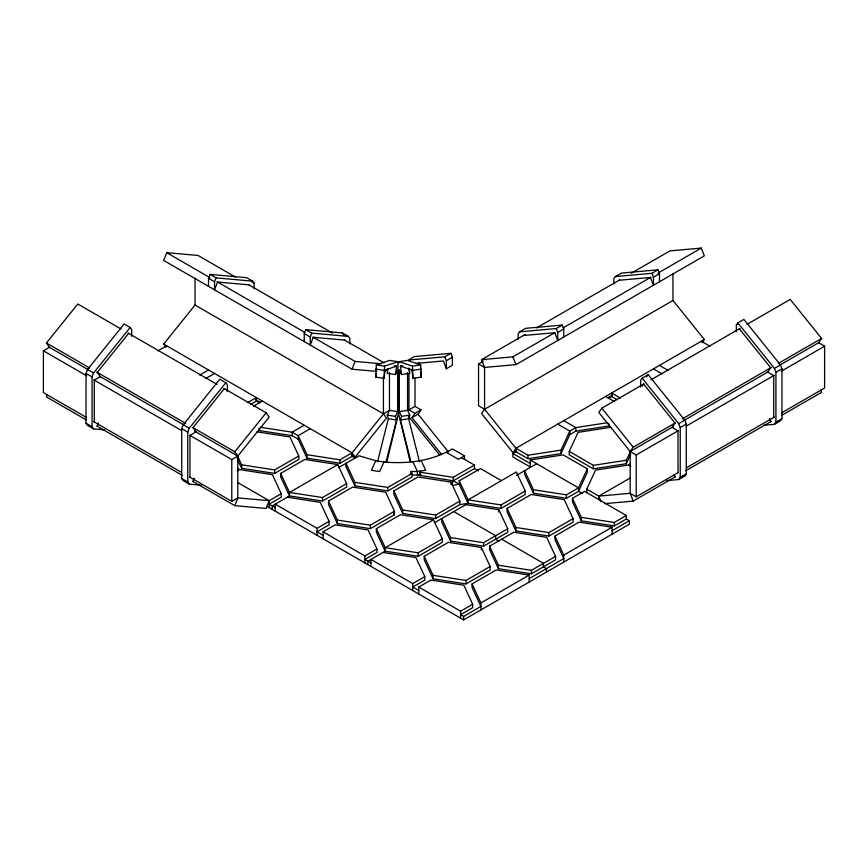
<?xml version="1.0" encoding="UTF-8"?>
<svg xmlns="http://www.w3.org/2000/svg" width="868" height="868" viewBox="0 0 868 868"><rect width="100%" height="100%" fill="white"/><g stroke="black" fill="none" stroke-linecap="round" stroke-linejoin="round"><path stroke-width="1.3" d="M387.887 368.477L387.258 373.283L395.493 374.564L396.6 366.144L385.121 369.974L384.014 378.383L375.779 377.113L376.321 364.853L389.721 360.394L397.967 361.674L398.521 413.363L410.152 461.635M375.779 377.113L376.245 373.5M384.014 378.383L384.567 366.133L397.967 361.674M398.521 413.363L386.878 461.635M377.537 461.787L388.354 418.756L387.258 415.099L389.461 410.347L389.461 372.567M386.108 461.765L396.6 420.036L395.493 416.38L397.707 411.616L397.707 369.801L395.493 374.564M398.521 363.497L399.063 361.674L407.309 360.394L420.709 364.853L421.262 377.113L413.016 378.383L411.909 369.974L400.43 366.144L401.537 374.564L409.783 373.283L409.143 368.477M410.922 461.765L400.43 420.036L401.537 416.38L399.323 411.616L399.323 369.801L401.537 374.564M419.494 461.787L408.676 418.756L409.783 415.099L407.569 410.347L407.569 372.567M47.284 394.68L46.416 396.904L86.203 419.873M104.258 429.844L93.57 428.89L87.538 425.407L86.03 423.259L86.03 373.392L87.538 369.508L124.124 323.981L130.157 327.475L131.665 329.612L131.665 336.328M93.57 428.89L92.062 426.741L92.062 376.875L93.57 372.99L130.157 327.475M97.292 426.275L98.583 422.944M235.499 277.087L198.056 255.463L166.699 252.664L163.683 260.443L352.061 369.204L376.896 371.428M208.515 286.331L208.515 278.281L210.023 274.397L246.61 277.662L252.642 281.145L254.15 283.293L254.15 288.686M248.932 284.834L217.564 282.035L214.548 289.814L214.548 281.764L216.056 277.879L252.642 281.145M201.289 485.212L189.267 484.138L183.235 480.655L181.727 478.507L181.727 428.64L183.235 424.756L219.821 379.24L225.864 382.723L227.373 384.871L227.373 391.576M189.267 484.138L187.759 481.99L187.759 432.134L189.267 428.239L225.864 382.723M192.989 481.523L194.28 478.192M192.685 481.349L234.805 505.664L237.821 497.896L237.821 456.08L234.805 451.783L192.685 427.457M304.212 341.58L304.212 333.54L305.72 329.645L342.307 332.911L348.35 336.404L349.858 338.542L349.858 343.934M344.629 340.093L313.272 337.294L310.245 345.063L310.245 337.023L311.753 333.128L348.35 336.404M237.431 468.416L239.438 469.577L272.422 474.688L281.254 493.718L269.188 500.695L266.161 508.474L234.805 505.664M352.061 369.204L355.088 361.435L381.215 363.768M384.014 462.015L375.779 460.745L371.352 470.261L379.598 471.541L384.014 462.015C407.537 464.054 431.808 461.082 452.402 448.886L464.478 455.863L464.478 459.346M451.555 484.377L453.215 480.807L453.215 477.324L474.416 465.085L474.416 468.568L453.215 480.807L417.432 475.024L412.354 475.024M533.451 493.219L533.451 489.736L524.608 470.695L524.608 474.178L533.451 493.219L566.424 498.319L578.5 491.353L587.332 472.311L587.332 468.829L563.191 454.886L530.218 459.997L530.218 466.962L512.912 456.98L512.912 453.487L515.939 451.751L528.004 458.716L560.988 453.617L560.988 450.134L569.82 431.092L575.853 427.609L607.513 422.705M560.988 453.617L569.82 434.575L569.82 431.092L557.755 424.126M630.765 454.203L626.349 463.729L593.376 468.829L569.234 454.886L569.234 451.403L578.066 432.362L611.05 427.262M587.332 468.829L578.5 487.87L578.5 491.353L582.526 493.675M586.746 492.633L586.746 489.151L595.578 470.109L628.562 464.998L630.569 463.837M626.349 463.729L626.349 460.246L630.765 450.72M441.649 454.561L411.985 417.649L415.002 413.363L421.045 409.87L415.002 406.387L408.969 409.87L408.969 373.457M411.985 417.649L418.018 414.166L421.045 409.87M563.788 337.001L563.788 328.961L562.28 325.066L525.693 328.343L519.65 331.826L518.142 333.974L518.142 339.355M672.96 273.507L672.96 300.48L484.572 409.251L481.556 413.548L512.912 452.553L516.427 450.535M659.485 281.753L659.485 273.702L657.977 269.818L621.39 273.084L615.358 276.567L613.85 278.715L613.85 284.107M512.912 452.553L515.939 448.268L704.317 339.496L672.96 300.48M643.958 383.873L601.839 408.188L598.811 412.484L630.179 451.501L636.211 454.984L678.342 430.658M666.711 480.633L678.733 479.559L684.765 476.076L686.273 473.928L686.273 424.072L684.765 420.177L648.179 374.661L642.136 378.144L640.627 380.292L640.627 386.998M646.671 376.81L648.179 374.661M642.136 386.195L643.644 384.047L675.011 423.063L671.995 427.36L678.027 430.843L678.027 472.659M702.06 342.719L704.317 339.496M675.315 476.771L633.195 501.096L630.179 493.317L630.179 451.501L633.195 447.204L675.315 422.89M736.335 331.75L736.335 325.044L737.843 322.896L743.876 319.413L780.462 364.929L781.97 368.813L781.97 418.68L780.462 420.828L774.43 424.311L763.742 425.266M678.733 479.559L680.241 477.411L686.273 473.928M779.952 365.027L818.567 342.73L821.584 338.444L790.216 299.427L746.925 324.426M774.43 424.311L775.938 422.163L781.97 418.68M88.048 369.605L49.433 347.309L46.416 343.012L77.784 304.006L121.075 328.994M128.648 333.366L97.292 372.383L100.308 376.679L94.265 380.162L94.265 421.978M165.94 347.298L163.683 344.075L195.04 305.059L195.04 278.086M224.356 388.625L192.989 427.642L196.005 431.928L189.973 435.421L189.973 477.237M234.805 451.783L266.161 412.767L224.042 388.452M189.658 435.237L231.789 459.563L237.821 456.08L269.188 417.063L266.161 412.767M260.487 427.284L292.147 432.188L298.18 435.671L307.012 454.713L339.996 459.812L352.061 452.836L383.428 413.83L389.461 410.347L397.707 411.616M351.573 455.103L355.088 457.132L386.444 418.116L383.428 413.83L195.04 305.059M86.692 417.606L43.4 392.607L43.4 350.791L49.433 347.309M157.911 350.889L166.699 345.822M199.738 375.03L208.515 369.963M205.77 378.513L214.548 373.446M247.586 402.654L256.364 397.587L256.364 401.07L250.874 404.238M253.619 406.137L262.396 401.07M384.437 371.428L388.452 369.106M304.212 425.211L292.147 432.188L292.147 435.671L298.18 439.154L307.012 458.195L339.996 463.295L352.061 456.329L355.088 458.065M237.246 470.847L239.438 469.577M310.245 428.694L298.18 435.671L298.18 439.154M450.893 353.319L414.307 356.585L408.275 360.079L444.861 356.802L450.893 353.319L452.402 357.215L452.402 365.254L446.369 368.737L443.353 360.969L415.913 363.421M446.369 368.737L446.369 360.697L452.402 357.215M237.235 455.299L241.651 464.825L274.624 469.924L298.766 455.982L289.934 436.94L256.95 431.841M237.235 458.781L241.651 468.308L274.624 473.407L298.766 459.465L298.766 455.982M189.658 477.053L231.789 501.379L237.821 497.896L269.188 500.695L269.188 507.661M280.668 473.407L289.5 492.449L289.5 495.932L280.668 476.89L280.668 473.407L304.809 459.465L337.782 464.575L346.625 483.606L346.625 487.1L322.484 501.031L289.5 495.932L272.205 505.914L272.205 509.407M560.988 450.134L528.004 455.233L515.939 448.268L484.572 409.251L484.572 367.435L481.556 359.656L525.379 334.354M536.554 327.909L619.633 279.941M631.329 273.181L669.944 250.895L701.301 248.085L704.317 255.865L515.939 364.636L484.572 367.435L478.539 363.952L478.539 405.768L484.572 409.251M478.539 363.952L483.216 361.251M519.65 331.826L556.247 328.549L562.28 325.066M615.358 276.567L651.944 273.301L657.977 269.818M481.556 359.656L512.912 356.856L555.043 332.531M563.234 327.8L650.989 277.142M658.009 273.084L701.301 248.085M523.371 335.515L554.728 332.715L557.755 340.495L557.755 332.444L563.788 328.961M619.068 280.255L650.436 277.456L653.452 285.236L653.452 277.185L659.485 273.702M337.782 464.575L289.5 492.449L322.484 497.548L346.625 483.606M338.943 467.385L359.07 455.765L375.779 460.745M328.516 501.031L352.658 487.1L385.642 492.199L394.473 511.241L394.473 514.724L370.332 528.655L337.348 523.556L328.516 504.514L328.516 501.031L337.348 520.073L337.348 523.556M275.221 511.144L275.221 504.178L317.037 528.319L329.102 521.353L320.27 502.312L287.286 497.212M411.985 473.494L411.985 476.988L387.844 490.919L354.871 485.82L346.028 466.778L346.028 463.295L354.871 482.337L387.844 487.436L411.985 473.494L411.074 471.541L417.432 471.541L425.678 470.261L421.262 460.745M323.07 538.768L323.07 531.802L335.146 524.836L368.119 529.936L376.962 548.977L376.962 552.46L364.885 559.426L370.918 562.909M393.877 490.919L418.018 476.988L451.002 482.087L459.834 501.129L459.834 504.612L435.693 518.543L402.719 513.444L393.877 494.402L393.877 490.919L402.719 509.961L402.719 513.444M464.478 455.863L458.434 459.346L446.369 452.369M337.348 520.073L370.332 525.173L394.473 511.241M376.365 528.655L385.208 547.697L385.208 551.18L376.365 532.149L376.365 528.655L400.506 514.724L433.49 519.823L442.322 538.865L442.322 542.348L418.181 556.29L385.208 551.18L367.902 561.173L367.902 564.656M434.64 522.644L468.08 503.331L468.08 499.849L516.373 471.975L525.205 491.017L525.205 494.5L501.064 508.431L468.08 503.331L459.248 484.29L459.248 480.807L480.449 468.568L501.357 480.633M607.698 397.837L612.374 395.135M608.62 398.238L611.636 396.492L617.126 399.66M736.335 325.044L738.342 323.883M650.978 379.815L739.905 328.473M569.82 434.575L575.853 431.092L608.837 425.993L608.837 423.671M323.07 531.802L364.885 555.943L376.962 548.977M402.719 509.961L435.693 515.06L459.834 501.129M433.49 519.823L385.208 547.697L418.181 552.808L442.322 538.865M516.373 475.458L536.684 463.729M459.248 480.807L468.08 499.849L501.064 504.948L525.205 491.017M424.213 556.29L448.355 542.348L481.339 547.448L490.17 566.489L490.17 569.972L466.029 583.914L433.056 578.815L424.213 559.773L424.213 556.29L433.056 575.332L433.056 578.815M507.096 508.431L531.238 494.5L564.222 499.599L573.054 518.641L573.054 522.124L548.912 536.066L515.939 530.956L507.096 511.925L507.096 508.431L515.939 527.473L515.939 530.956M682.335 418.832L771.272 367.489M778.292 363.432L821.584 338.444M630.179 451.501L673.47 426.503M684.006 420.427L768.245 371.786M642.136 378.144L678.733 423.66L684.765 420.177M737.843 322.896L774.43 368.412L780.462 364.929M680.241 477.411L680.241 427.555L686.273 424.072M775.938 422.163L775.938 372.296L781.97 368.813M370.918 566.403L370.918 559.426L412.734 583.567L424.81 576.602L415.967 557.56L382.994 552.46M507.693 528.753L507.693 532.236L483.552 546.178L450.568 541.068L441.736 522.037L441.736 518.543L450.568 537.585L483.552 542.695L507.693 528.753L498.85 509.711L465.877 504.612M533.451 489.736L566.424 494.836L578.5 487.87L530.218 459.997M686.523 425.938L774.289 375.269M781.308 371.211L824.6 346.213L824.6 388.029L781.308 413.027M418.777 594.027L418.777 587.061L430.843 580.084L463.827 585.184L472.659 604.226L472.659 607.708L460.593 614.685L463.61 616.421L480.905 606.439L472.073 587.397L472.073 583.914L496.214 569.972L529.187 575.072L529.187 582.048M489.585 546.178L513.726 532.236L546.71 537.335L555.542 556.377L555.542 559.86L531.4 573.802L498.416 568.703L489.585 549.661L489.585 546.178L498.416 565.22L498.416 568.703M572.468 498.319L584.533 491.353L626.349 515.494L626.349 518.977L614.284 525.954L581.3 520.843L572.468 501.812L572.468 498.319L581.3 517.361L581.3 520.843M586.746 489.151L598.811 496.116L630.407 477.877M433.056 575.332L466.029 580.432L490.17 566.489M515.939 527.473L548.912 532.583L573.054 518.641M529.187 578.565L563.788 558.591L554.945 539.549L554.945 536.066L579.086 522.124L612.07 527.223L612.07 534.2M598.811 499.599L598.811 496.116L630.179 493.317L636.211 496.8L678.342 472.474M686.523 467.754L774.289 417.085M685.85 470.695L771.272 421.371M781.797 415.295L821.584 392.325L820.716 390.101M418.777 587.061L460.593 611.202L472.659 604.226M498.416 565.22L531.4 570.319L555.542 556.377M581.3 517.361L614.284 522.471L626.349 515.494M480.905 609.922L480.905 602.956L529.187 575.072M563.788 562.073L563.788 555.108L612.07 527.223M612.07 530.706L629.365 520.724L629.365 524.207L463.61 619.915L266.867 506.315M400.43 366.144L402.785 365.786M399.063 361.674L412.463 366.133L420.709 364.853M421.262 369.063L413.016 370.343L410.976 369.226M399.323 411.616L407.569 410.347M401.537 416.38L409.783 415.099M400.43 420.036L408.676 418.756M420.969 474.481L417.432 475.024L417.432 471.541L413.016 462.015M452.185 485.386L459.248 484.29L453.215 480.807M569.234 451.403L593.376 465.346L626.349 460.246M459.834 504.612L468.08 503.331M682.096 476.315L684.765 476.076M604.443 503.657L633.195 501.096M394.246 365.786L396.6 366.144M376.321 364.853L384.567 366.133M375.779 369.063L384.014 370.343M387.258 415.099L395.493 416.38M388.354 418.756L396.6 420.036M292.147 435.671L259.163 430.571L259.163 428.239M420.231 472.225L420.231 475.707L419.754 471.183L420.231 472.225L453.215 477.324M818.567 342.73L824.6 346.213M701.301 341.243L710.089 346.31M659.485 365.385L668.262 370.452M653.452 368.867L662.23 373.934M620.414 398.076L611.636 393.009L611.636 396.492M605.604 396.492L614.381 401.569M563.788 420.633L575.853 427.609L575.853 431.092M628.562 464.998L630.754 466.268M252.143 282.133L254.15 283.293M248.367 284.52L332.618 333.16M344.325 339.909L384.101 362.878M210.023 274.397L216.056 277.879M305.72 329.645L311.753 333.128M166.699 252.664L209.991 277.662M217.011 281.72L304.766 332.379M312.957 337.109L355.088 361.435M512.912 453.487L530.218 463.479M626.349 518.977L629.365 520.724M208.515 278.281L214.548 281.764M304.212 333.54L310.245 337.023M408.969 409.87L415.002 413.363M461.461 457.599L474.416 465.085M474.416 468.568L478.442 470.89M163.683 344.075L352.061 452.836L355.088 457.132M453.801 511.577L495.617 535.719L495.617 539.202L498.633 540.948M501.65 539.202L543.466 563.343L543.466 566.837L546.493 568.573L546.493 572.055M255.626 399.714L260.302 402.416M256.364 401.07L259.38 402.817M128.095 333.052L217.022 384.394M46.416 343.012L89.708 368.01M96.728 372.068L185.665 423.41M99.755 376.354L183.994 424.994M194.53 431.081L237.821 456.08M87.538 369.508L93.57 372.99M183.235 424.756L189.267 428.239M86.03 373.392L92.062 376.875M181.727 428.64L187.759 432.134M43.4 350.791L86.692 375.79M93.711 379.848L181.477 430.506M237.593 482.456L269.188 500.695M275.221 507.661L269.188 504.178L281.254 497.212L281.254 493.718M323.07 535.285L317.037 531.802L329.102 524.836L329.102 521.353M418.777 590.544L412.734 587.061L424.81 580.084L424.81 576.602M93.711 421.664L181.477 472.322M96.728 425.949L182.15 475.273M86.03 423.259L92.062 426.741M181.727 478.507L187.759 481.99M739.352 328.798L770.708 367.804L767.692 372.101L773.735 375.584L773.735 417.399M601.839 408.188L633.195 447.204M418.018 414.166L448.539 452.13M408.275 415.978L439.49 454.81M342.307 332.911L343.826 335.059M554.945 536.066L563.788 555.108M472.073 583.914L480.905 602.956M393.367 512.337L394.473 514.724M774.43 368.412L775.938 372.296M769.417 418.365L770.708 421.696M651.944 273.301L653.452 277.185M678.733 423.66L680.241 427.555M674.154 474.731L675.011 476.944M556.247 328.549L557.755 332.444M598.811 496.116L600.971 501.671M512.912 356.856L515.939 364.636M444.861 356.802L446.369 360.697M418.886 362.499L419.743 364.723M420.47 371.103L421.262 377.113M412.463 366.133L413.016 378.383M636.211 454.984L636.211 496.8M614.284 522.471L614.284 525.954M593.376 465.346L593.376 468.829M566.424 494.836L566.424 498.319M548.912 532.583L548.912 536.066M531.4 570.319L531.4 573.802M528.004 455.233L528.004 458.716M515.939 448.268L515.939 451.751M501.064 504.948L501.064 508.431M498.85 509.711L498.85 512.033M483.552 542.695L483.552 546.178M481.339 547.448L481.339 549.769M466.029 580.432L466.029 583.914M463.61 616.421L463.61 619.915M460.593 611.202L460.593 618.168M451.002 482.087L451.002 484.409M450.568 537.585L450.568 541.068M435.693 515.06L435.693 518.543M418.181 552.808L418.181 556.29M415.002 378.068L415.002 406.387M412.734 583.567L412.734 590.544M411.074 471.541L411.074 473.863M408.969 368.065L408.969 370.755M387.844 487.436L387.844 490.919M383.428 377.406L383.428 413.83M370.332 525.173L370.332 528.655M364.885 555.943L364.885 562.92M354.871 482.337L354.871 485.82M352.061 452.836L352.061 456.329M339.996 459.812L339.996 463.295M322.484 497.548L322.484 501.031M317.037 528.319L317.037 535.285M307.012 454.713L307.012 458.195M274.624 469.924L274.624 473.407M241.651 464.825L241.651 468.308M231.789 459.563L231.789 501.379"/></g></svg>
